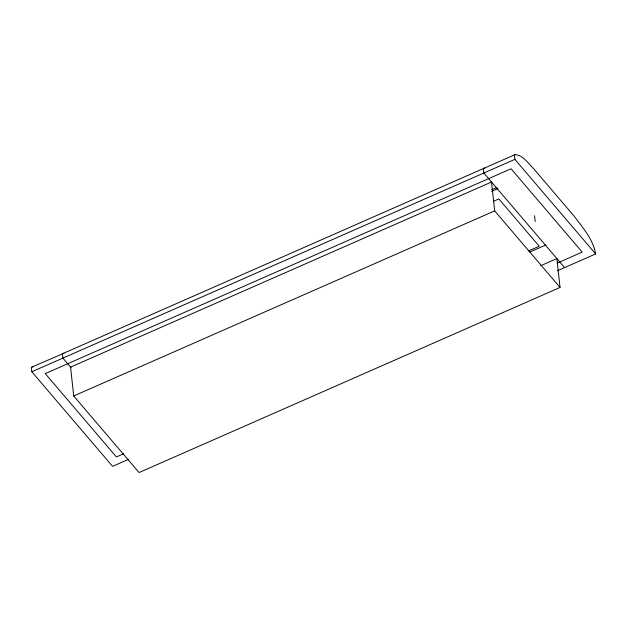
<?xml version="1.0" encoding="UTF-8"?>
<svg xmlns="http://www.w3.org/2000/svg" width="627" height="627" viewBox="0 0 627 627"><rect width="100%" height="100%" fill="white"/><g stroke="black" fill="none" stroke-linecap="round" stroke-linejoin="round"><path stroke-width="0.94" d="M64.001 353.205L32.048 366.999L31.35 367.438L31.82 371.764L112.578 466.355L128.551 459.332M71.141 367.798L62.872 358.111L62.402 353.785L63.1 353.346M62.402 353.785L515.12 154.587C523.106 155.19 528.185 163.42 533.514 168.577L573.893 215.868C582.648 227.382 593.134 239.373 595.65 253.943L557.427 270.754M515.12 154.587L514.422 155.026L514.892 159.36L595.65 253.943M31.82 371.764L514.892 159.36M491.678 189.777L497.046 187.41M491.646 191.368L497.916 188.617M493.473 201.298L498.849 198.931L539.228 246.231L528.475 250.957M73.704 395.974L494.664 210.876L491.529 182.018L70.569 367.124L73.704 395.974L139.076 472.554L560.036 287.448L556.901 258.59L540.78 265.683M529.87 252.007L545.992 244.914M123.566 453.783L116.403 456.934L45.254 373.606L511.068 168.781L582.217 252.109L557.137 263.136M484.06 168.24L484.961 168.107M32.048 366.999L32.949 366.858M564.598 267.604L483.832 173.013L483.362 168.687M494.664 210.876L560.036 287.448M534.565 215.759L535.192 221.527"/></g></svg>
